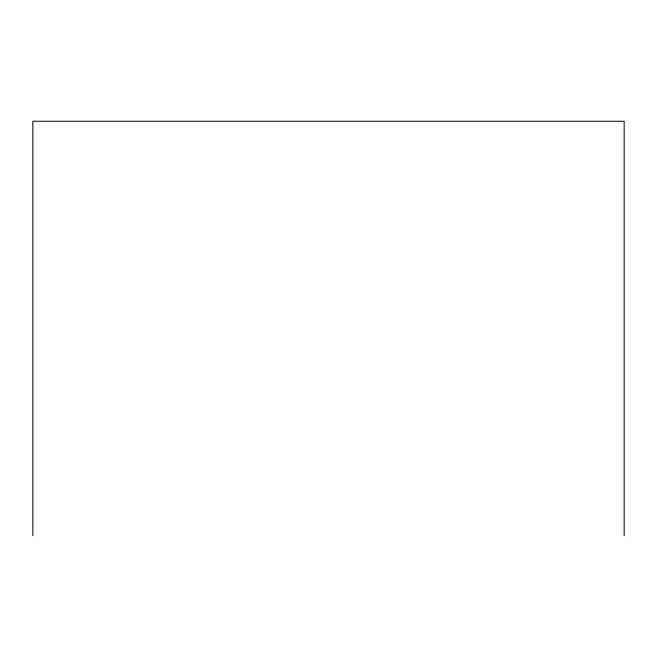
<?xml version="1.0" encoding="UTF-8"?>
<svg xmlns="http://www.w3.org/2000/svg" width="657" height="657" viewBox="0 0 657 657"><rect width="100%" height="100%" fill="white"/><g stroke="black" fill="none" stroke-linecap="round" stroke-linejoin="round"><path stroke-width="0.99" d="M624.15 535.742L624.15 121.258L32.85 121.258L32.85 535.742"/></g></svg>
